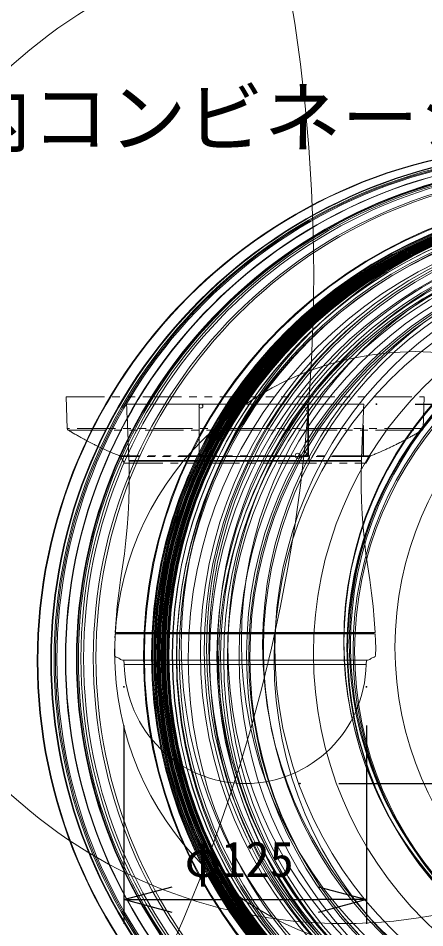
# Model space of a CAD drawing. Units: millimetres, scale not verified. Extents: x -699 to 358, y -336 to 377.
# Drawn here: x -28.19 to -7.18, y 12.99 to 59.99 of the extents above; entities that cross this region are included whole.
import ezdxf
from ezdxf.enums import TextEntityAlignment as Align

# ---------------------------------------------------------------- set-up
doc = ezdxf.new("R2010")
doc.units = ezdxf.units.MM
doc.header["$LTSCALE"] = 0.125
doc.header["$PDMODE"] = 32
doc.header["$PDSIZE"] = 0.025
doc.linetypes.add('USER1', pattern=[31.75, 15.875, -3.175, 3.175, -3.175, 3.175, -3.175])
for name, color, linetype in [('0-0_0', 7, 'Continuous'), ('0-1_Defpoints', 7, 'Continuous'), ('0-2_MOJI1', 7, 'Continuous'), ('0-6_SUNPO', 7, 'Continuous')]:
    doc.layers.add(name, color=color, linetype=linetype)
doc.layers.add('0-5_GAIKEI', color=1, linetype='Continuous', lineweight=18)
doc.styles.add('ＭＳ ゴシック', font='')
doc.styles.get('ＭＳ ゴシック').set_extended_font_data('MS Gothic')

# ---------------------------------------------------------------- blocks, each defined once
blk = doc.blocks.new('_Open30')
at = {"layer": '0-0_0'}
blk.add_line((0, 0), (-1, 0), dxfattribs=at)
blk.add_lwpolyline([(-1, 0.26795), (0, 0), (-1, -0.26795)], dxfattribs=at)
blk = doc.blocks.new('D1')
at = {"layer": '0-1_Defpoints'}
for p in [(41.7696, 338.9376), (54.3029, 338.9376), (54.3029, 327.9454)]:
    blk.add_point(p, dxfattribs=at)
at = {"layer": '0-6_SUNPO'}
for p, q in [((41.7696, 336.9376), (41.7696, 326.6954)), ((54.3029, 336.9376), (54.3029, 326.6954)), ((44.2696, 327.9454), (51.8029, 327.9454))]:
    blk.add_line(p, q, dxfattribs=at)
at = {"layer": '0-6_SUNPO', "xscale": 2.5, "yscale": 2.5, "rotation": 180}
blk.add_blockref('_Open30', (41.7696, 327.9454), dxfattribs=at)
at = {"layer": '0-6_SUNPO', "xscale": 2.5, "yscale": 2.5}
blk.add_blockref('_Open30', (54.3029, 327.9454), dxfattribs=at)
at = {"layer": '0-6_SUNPO', "style": 'ＭＳ ゴシック'}
blk.add_text('φ125', height=1.833, dxfattribs=at).set_placement((44.9113, 328.5704), align=Align.BOTTOM_LEFT)
blk = doc.blocks.new('D2')
at = {"layer": '0-1_Defpoints'}
for p in [(54.8203, 353.5454), (62.2884, 353.5454), (50.8684, 333.9454)]:
    blk.add_point(p, dxfattribs=at)
at = {"layer": '0-6_SUNPO'}
for p, q in [((56.8203, 353.5454), (63.5384, 353.5454)), ((62.2884, 336.4454), (62.2884, 351.0454)), ((52.8684, 333.9454), (63.5384, 333.9454))]:
    blk.add_line(p, q, dxfattribs=at)
at = {"layer": '0-6_SUNPO', "xscale": 2.5, "yscale": 2.5}
for p, rotation in [((62.2884, 353.5454), 90), ((62.2884, 333.9454), 270)]:
    blk.add_blockref('_Open30', p, dxfattribs=dict(at, rotation=rotation))
at = {"layer": '0-6_SUNPO', "style": 'ＭＳ ゴシック'}
blk.add_text('196', height=1.833, rotation=90, dxfattribs=at).set_placement((61.6634, 341.8704), align=Align.BOTTOM_LEFT)

msp = doc.modelspace()

# ---------------------------------------------------------------- linework, layer by layer
at = {"layer": '0-5_GAIKEI', "color": 7}
for p, q in [((-22.5912, 40.0454), (-10.3362, 40.0454)), ((-22.3637, 37.1354), (-22.4731, 37.1354)), ((-22.3637, 37.1354), (-22.3623, 37.0954)), ((-10.5637, 37.1354), (-10.5651, 37.0954)), ((-10.4543, 37.1354), (-10.5637, 37.1354)), ((-22.4666, 37.0954), (-22.3623, 37.0954)), ((-10.5651, 37.0954), (-10.4608, 37.0954)), ((-23.0937, 28.2254), (-22.9954, 28.2254)), ((-23.0937, 28.2254), (-23.0937, 28.1754)), ((-22.9954, 28.2454), (-22.9954, 28.2254)), ((-9.9037, 28.2454), (-9.9037, 28.2254)), ((-9.9037, 28.2254), (-9.8337, 28.2254)), ((-9.8337, 28.2254), (-9.8337, 28.1754)), ((-23.1916, 27.9654), (-23.1916, 27.9654)), ((-23.2043, 27.6254), (-23.2044, 27.6254)), ((-23.2052, 27.0742), (-23.2052, 27.0742)), ((-23.1228, 26.9784), (-23.1229, 26.9784)), ((-22.8082, 26.818), (-10.1192, 26.818)), ((-22.7304, 26.818), (-22.7187, 26.5954)), ((-10.1971, 26.818), (-10.2087, 26.5954)), ((-9.8046, 26.9784), (-9.8046, 26.9784)), ((-9.7223, 27.0742), (-9.7222, 27.0742))]:
    msp.add_line(p, q, dxfattribs=at)
at = {"layer": '0-5_GAIKEI'}
for p, q in [((-18.847, 39.8454), (-18.8504, 39.8454)), ((-13.229, 39.8195), (-13.1996, 39.8195)), ((-13.2, 37.3954), (-13.1997, 39.6954)), ((-13.1996, 39.8195), (-13.1998, 39.6982)), ((-10.3637, 38.9354), (-10.3562, 38.9354)), ((-10.3637, 38.9354), (-10.3637, 37.3354)), ((-10.3562, 38.9354), (-10.3562, 37.3354)), ((-10.5637, 37.1354), (-22.3637, 37.1354)), ((-13.3291, 37.3454), (-18.7973, 37.3454)), ((-18.7887, 37.3354), (-13.2611, 37.3354)), ((-14.0991, 37.3354), (-14.0991, 37.3454)), ((-14.0069, 37.3354), (-14.0069, 37.3454)), ((-13.9162, 37.3354), (-13.9162, 37.3454)), ((-13.8664, 37.3354), (-13.8664, 37.3454)), ((-13.1619, 37.1354), (-13.1471, 37.3354)), ((-10.3637, 37.3354), (-10.3562, 37.3354)), ((-22.3623, 37.0954), (-10.5651, 37.0954)), ((-9.9037, 28.2454), (-22.9954, 28.2454)), ((-22.9954, 28.2254), (-9.9037, 28.2254)), ((-22.992, 28.2454), (-22.992, 28.2254)), ((-9.8337, 28.1754), (-23.0937, 28.1754)), ((-10.1192, 26.818), (-10.1192, 26.818)), ((-10.2228, 26.5954), (-22.7187, 26.5954)), ((-10.2228, 26.5954), (-10.2087, 26.5954))]:
    msp.add_line(p, q, dxfattribs=at)
at = {"layer": '0-5_GAIKEI', "color": 9, "linetype": 'USER1'}
for points in [[(-7.2843, 38.789), (-25.656, 38.789), (-25.7158, 40.4154), (-7.2116, 40.4154), (-7.2688, 38.789), (-7.2829, 38.789)], [(-25.656, 38.789), (-25.6426, 38.7425), (-25.6088, 38.7079), (-25.6081, 38.7072)], [(-25.4373, 38.6035), (-25.4803, 38.6296), (-25.5227, 38.655), (-25.5657, 38.6811), (-25.6081, 38.7072), (-7.3316, 38.7072)], [(-10.0192, 37.3362), (-10.0101, 37.3496), (-9.9705, 37.3778), (-22.9543, 37.3778), (-22.9748, 37.3863), (-23.0206, 37.4046), (-23.0672, 37.4237), (-23.1138, 37.442), (-23.1596, 37.4611), (-23.2062, 37.4801), (-23.2521, 37.4999), (-23.2979, 37.519), (-23.3445, 37.5387), (-23.5279, 37.6177), (-23.5738, 37.6382), (-23.619, 37.6587), (-23.7107, 37.6996), (-23.7559, 37.72), (-23.8017, 37.7412), (-24.0275, 37.8471), (-24.163, 37.9127), (-24.2074, 37.9345), (-24.2526, 37.9571), (-24.297, 37.979), (-24.3422, 38.0016), (-24.4756, 38.0693), (-24.6089, 38.1392), (-24.6527, 38.1625), (-24.6971, 38.1857), (-24.7409, 38.209), (-24.7853, 38.233), (-24.9603, 38.329), (-25.0041, 38.3537), (-25.0478, 38.3777), (-25.0916, 38.4024), (-25.1346, 38.4271), (-25.1783, 38.4518), (-25.2214, 38.4772), (-25.2651, 38.5019), (-25.4373, 38.6035)], [(-7.3309, 38.7072), (-7.3161, 38.7072), (-7.3351, 38.6959), (-7.3775, 38.6698), (-7.4205, 38.6437), (-7.4635, 38.6183), (-7.5059, 38.5922), (-7.635, 38.516), (-7.6788, 38.4913), (-7.7218, 38.4659), (-7.7648, 38.4412), (-7.8523, 38.3918), (-7.8954, 38.3671), (-7.9391, 38.3424), (-8.0704, 38.2704), (-8.1148, 38.2464), (-8.1586, 38.2224), (-8.2023, 38.1991), (-8.2468, 38.1752), (-8.2912, 38.1519), (-8.335, 38.1286), (-8.3794, 38.1053), (-8.4239, 38.0827), (-8.4683, 38.0594), (-8.5572, 38.0143), (-8.6024, 37.9917), (-8.6468, 37.9691), (-8.692, 37.9472), (-8.7365, 37.9254), (-8.7816, 37.9028), (-8.8268, 37.8809), (-8.8712, 37.8598), (-8.9164, 37.8379), (-8.9615, 37.8167), (-9.0067, 37.7948), (-9.0526, 37.7737), (-9.0977, 37.7532), (-9.1429, 37.732), (-9.1887, 37.7109), (-9.2339, 37.6904)], [(-7.3161, 38.7072), (-7.2822, 38.7418), (-7.2688, 38.7883), (-7.2688, 38.789)], [(-9.2339, 37.6904), (-9.2798, 37.6699), (-9.3249, 37.6495), (-9.3708, 37.629), (-9.4625, 37.5895), (-9.5084, 37.569), (-9.5542, 37.5493), (-9.6001, 37.5302), (-9.6467, 37.5105), (-9.6925, 37.4914), (-9.7384, 37.4717), (-9.785, 37.4526), (-9.8315, 37.4343), (-9.8774, 37.4152), (-9.924, 37.3962), (-9.9705, 37.3778)], [(-22.9049, 37.3362), (-22.9395, 37.3708), (-22.9543, 37.3778)]]:
    msp.add_lwpolyline(points, dxfattribs=at)
at = {"layer": '0-5_GAIKEI', "color": 7}
for points in [[(-22.5913, 40.0454), (-22.5818, 39.8216), (-22.572, 39.5977), (-22.5621, 39.3739), (-22.5522, 39.1501), (-22.5422, 38.9263), (-22.5324, 38.7025), (-22.5227, 38.4787), (-22.5133, 38.2548), (-22.5043, 38.031), (-22.4956, 37.8071), (-22.4875, 37.5832), (-22.48, 37.3593), (-22.4731, 37.1354)], [(-10.3361, 40.0454), (-10.3457, 39.8216), (-10.3554, 39.5977), (-10.3653, 39.3739), (-10.3753, 39.1501), (-10.3852, 38.9263), (-10.3951, 38.7025), (-10.4047, 38.4787), (-10.4141, 38.2548), (-10.4232, 38.031), (-10.4318, 37.8071), (-10.4399, 37.5832), (-10.4474, 37.3593), (-10.4543, 37.1354)], [(-22.9954, 28.2454), (-23.1796, 28.2454), (-23.1352, 28.9279), (-23.0719, 29.6088), (-22.9922, 30.288), (-22.8987, 30.9655), (-22.7997, 31.6422), (-22.7051, 32.3195), (-22.6227, 32.9984), (-22.5555, 33.679), (-22.5048, 34.361), (-22.4713, 35.044), (-22.4551, 35.7277), (-22.4546, 36.4116), (-22.4666, 37.0954)], [(-10.4608, 37.0954), (-10.4728, 36.4116), (-10.4724, 35.7277), (-10.4561, 35.044), (-10.4226, 34.361), (-10.3719, 33.679), (-10.3048, 32.9984), (-10.2223, 32.3195), (-10.1277, 31.6422), (-10.0287, 30.9655), (-9.9353, 30.288), (-9.8555, 29.6088), (-9.7922, 28.9279), (-9.7478, 28.2454), (-9.9037, 28.2454)], [(-23.0937, 28.1754), (-23.1805, 28.1754), (-23.1916, 27.9654)], [(-9.7222, 27.0742), (-9.7197, 27.4414), (-9.729, 27.8085), (-9.7469, 28.1754), (-9.8337, 28.1754)], [(-23.2052, 27.0742), (-23.2078, 27.4414), (-23.2044, 27.6254)], [(-22.8082, 26.818), (-22.8584, 26.8319), (-22.9034, 26.8551), (-22.9455, 26.8837), (-22.9869, 26.9137), (-23.0295, 26.9415), (-23.0744, 26.9641), (-23.1229, 26.9784)], [(-10.1192, 26.818), (-10.0691, 26.8319), (-10.0241, 26.8551), (-9.982, 26.8837), (-9.9405, 26.9137), (-9.8979, 26.9415), (-9.853, 26.9641), (-9.8046, 26.9784)]]:
    msp.add_lwpolyline(points, dxfattribs=at)
at = {"layer": '0-5_GAIKEI'}
for points in [[(-18.8488, 37.3954), (-18.8485, 39.9454), (-18.8485, 40.0454)], [(-13.2293, 37.4454), (-13.229, 39.7404), (-13.229, 39.7454), (-13.2289, 39.9454)]]:
    msp.add_lwpolyline(points, dxfattribs=at)
at = {"layer": '0-5_GAIKEI', "color": 9, "linetype": 'USER1'}
msp.add_lwpolyline([(-10.0192, 37.3362), (-22.9049, 37.3362), (-22.7024, 36.9954), (-10.2217, 36.9954)], close=True, dxfattribs=at)
at = {"layer": '0-5_GAIKEI'}
for centre, radius in [((-342.126, 20.581), 356.7164), ((-335.3367, 20.8894), 349.9324), ((-98.3252, 46.7282), 85.4055), ((-70.6187, 34.0602), 84.887), ((-69.7663, 34.1066), 84.021), ((-11.3854, 38.6908), 25.4815), ((-0.6107, 26.7919), 26.5955), ((-0.5968, 26.792), 26.5775), ((-0.2473, 26.835), 26.2601), ((-0.2328, 26.8351), 26.2397), ((-0.1625, 26.8431), 26.1753), ((-0.1315, 26.8433), 26.1358), ((-0.0938, 26.8475), 26.0952), ((0.1234, 26.8666), 25.8784), ((0.1319, 26.8667), 25.867), ((0.3973, 26.8856), 25.5822), ((0.4071, 26.8851), 25.5694), ((0.4121, 26.8857), 25.5623), ((0.4231, 26.8907), 25.5722), ((0.4516, 26.8909), 25.5348), ((0.8322, 26.9228), 25.1467), ((0.9122, 26.9344), 25.0881), ((2.145, 27.0309), 23.858), ((2.1581, 27.0286), 23.8302), ((2.3396, 27.0408), 23.6445), ((2.351, 27.0454), 23.6513), ((2.3779, 27.0475), 23.6265), ((2.3797, 27.0475), 23.6245), ((2.3982, 27.0451), 23.585), ((2.4205, 27.0452), 23.5545), ((2.4545, 27.0527), 23.5478), ((2.4831, 27.0542), 23.5174), ((2.4839, 27.0542), 23.5163), ((2.5071, 27.056), 23.4958), ((2.4992, 27.0524), 23.4878), ((2.5076, 27.056), 23.495), ((2.5134, 27.0569), 23.4907), ((2.5227, 27.0572), 23.4807), ((2.5198, 27.0542), 23.4692), ((2.5217, 27.0542), 23.4667), ((2.5233, 27.0548), 23.4677), ((2.5213, 27.0531), 23.4597), ((2.5298, 27.0569), 23.467), ((2.5473, 27.0569), 23.4423), ((2.5605, 27.057), 23.4237), ((2.5978, 27.0601), 23.3945), ((2.6074, 27.063), 23.3966), ((2.6076, 27.063), 23.3964), ((2.6087, 27.063), 23.3949), ((2.609, 27.0634), 23.3945), ((2.6331, 27.0646), 23.3702), ((2.6379, 27.063), 23.3526), ((2.6431, 27.063), 23.3485), ((2.6449, 27.0631), 23.3427), ((2.6496, 27.0631), 23.336), ((2.6591, 27.0661), 23.3425), ((2.6714, 27.0653), 23.3196), ((2.6764, 27.0638), 23.3051), ((2.7003, 27.0654), 23.283), ((2.7112, 27.0699), 23.2924), ((2.7405, 27.0705), 23.2539), ((2.7416, 27.0705), 23.2524), ((2.7476, 27.0693), 23.2356), ((2.7505, 27.0676), 23.2247), ((2.7685, 27.0726), 23.2274), ((2.7745, 27.0719), 23.214), ((3.0794, 27.6029), 22.8458), ((2.7847, 27.0722), 23.202), ((2.7895, 27.0722), 23.1953), ((2.8793, 27.0777), 23.1073), ((2.8935, 27.0861), 23.1097), ((2.9859, 26.9634), 23.0041), ((3.0014, 27.085), 23.0021), ((3.0622, 27.0921), 22.9405), ((3.302, 26.9103), 22.7102), ((3.6024, 27.2877), 22.3794), ((3.6987, 27.3013), 22.2819), ((3.7547, 27.4191), 22.2145), ((3.8114, 27.4101), 22.1484), ((3.8472, 26.9977), 22.1559), ((4.0406, 27.0132), 21.9624), ((4.0465, 27.3141), 21.9345), ((4.1353, 27.0184), 21.867), ((4.3019, 27.4482), 21.6574), ((4.6324, 27.784), 21.2891), ((4.0875, 26.7507), 21.9168), ((4.2096, 26.8925), 21.7843), ((4.3051, 26.8787), 21.6894), ((4.6116, 27.0436), 21.3927), ((4.8047, 27.0676), 21.1984), ((4.8629, 27.061), 21.1404), ((4.8942, 26.9759), 21.1168), ((5.1966, 27.6211), 20.7587), ((5.2298, 27.3972), 20.7533), ((5.5266, 27.4288), 20.4547), ((5.5204, 26.8372), 20.488), ((6.5331, 27.1646), 19.4695), ((7.2894, 27.7989), 18.6626), ((7.2994, 27.7542), 18.6582), ((7.3905, 27.4663), 18.5967), ((7.4433, 27.6578), 18.5261), ((7.4768, 27.613), 18.4973), ((7.4085, 27.4225), 18.5823), ((7.5553, 27.329), 18.4423), ((7.596, 27.2854), 18.4042), ((8.6334, 27.4816), 17.3562), ((-18.7493, 39.9447), 0.1007), ((-18.7492, 39.945), 0.1005), ((-18.7488, 39.9448), 0.1008), ((-18.7486, 39.9453), 0.1008), ((-18.749, 39.9452), 0.1004), ((-18.7495, 39.9455), 0.0999), ((-18.7469, 39.945), 0.1004), ((-18.7468, 39.945), 0.1004), ((-18.7467, 39.9453), 0.1003), ((-18.7469, 39.9453), 0.1001), ((-18.747, 39.9454), 0.1), ((-13.3297, 39.9453), 0.1007), ((-13.3289, 39.9455), 0.0999), ((-13.3288, 39.9456), 0.0998), ((-13.3288, 39.9458), 0.0996), ((-13.2501, 39.6954), 0.0504), ((-13.2497, 39.6954), 0.05), ((-13.2494, 39.6954), 0.0496), ((-18.7886, 37.3962), 0.0608), ((-18.7884, 37.3959), 0.0606), ((-18.7883, 37.3957), 0.0605), ((-18.7882, 37.3955), 0.0606), ((-18.7974, 37.3959), 0.0505), ((-18.7973, 37.3957), 0.0503), ((-18.7977, 37.3952), 0.0498), ((-18.7972, 37.3956), 0.0502), ((-18.7973, 37.3955), 0.0501), ((-18.7972, 37.3955), 0.0501), ((-18.7973, 37.3954), 0.05), ((-18.7973, 37.3954), 0.05), ((-18.7974, 37.3954), 0.0499), ((-18.7977, 37.395), 0.0496), ((-18.7977, 37.3949), 0.0494), ((-13.7481, 37.3767), 0.1344), ((-13.6502, 37.346), 0.0323), ((-13.644, 37.3472), 0.0263), ((-13.6425, 37.3457), 0.0246), ((-13.6345, 37.3452), 0.0166), ((-13.5953, 37.3321), 0.0247), ((-13.6187, 37.3364), 0.00097), ((-13.6065, 37.3349), 0.0131), ((-13.6118, 37.336), 0.00775), ((-13.6147, 37.3364), 0.00479), ((-13.6165, 37.3365), 0.00304), ((-13.6176, 37.3364), 0.00186), ((-13.6188, 37.3361), 0.00066), ((-13.6184, 37.3363), 0.00104), ((-13.3296, 37.4457), 0.1005), ((-13.3296, 37.4456), 0.1004), ((-13.3293, 37.4459), 0.1005), ((-13.3294, 37.4454), 0.1001), ((-13.3292, 37.4453), 0.1), ((-13.3291, 37.445), 0.0996), ((-13.2636, 37.4156), 0.0802), ((-13.2607, 37.3996), 0.0639), ((-13.2605, 37.3955), 0.0605), ((-13.2602, 37.3954), 0.0602), ((-13.2598, 37.3955), 0.0599), ((-13.2597, 37.3954), 0.0597), ((-13.2596, 37.3956), 0.0597), ((-13.2591, 37.3951), 0.059)]:
    msp.add_circle(centre, radius, dxfattribs=at)
at = {"layer": '0-5_GAIKEI', "color": 7}
for centre, radius in [((0.5302, 26.9059), 25.4798), ((0.5988, 26.9104), 25.411), ((-7.6629, 27.2128), 15.5469)]:
    msp.add_circle(centre, radius, dxfattribs=at)
for centre, radius, start, end in [((-23.1052, 27.0769), 0.1, 181.50731, 259.83768), ((-9.8222, 27.0769), 0.1, 280.1623, 358.49268), ((-16.4637, 26.6954), 6.25, 180.91676, 359.08322)]:
    msp.add_arc(centre, radius, start, end, dxfattribs=at)

# ---------------------------------------------------------------- block references
at = {"layer": '0-6_SUNPO'}
for name in ['D2', 'D1']:
    msp.add_blockref(name, (-64.5, -313.5), dxfattribs=at)

# ---------------------------------------------------------------- texts
at = {"layer": '0-2_MOJI1', "style": 'ＭＳ ゴシック'}
msp.add_text('屋内コンビネーションネットワークカメラ', height=2.933, dxfattribs=at).set_placement((-35.5, 52.5), align=Align.BOTTOM_LEFT)

doc.saveas('drawing.dxf')
